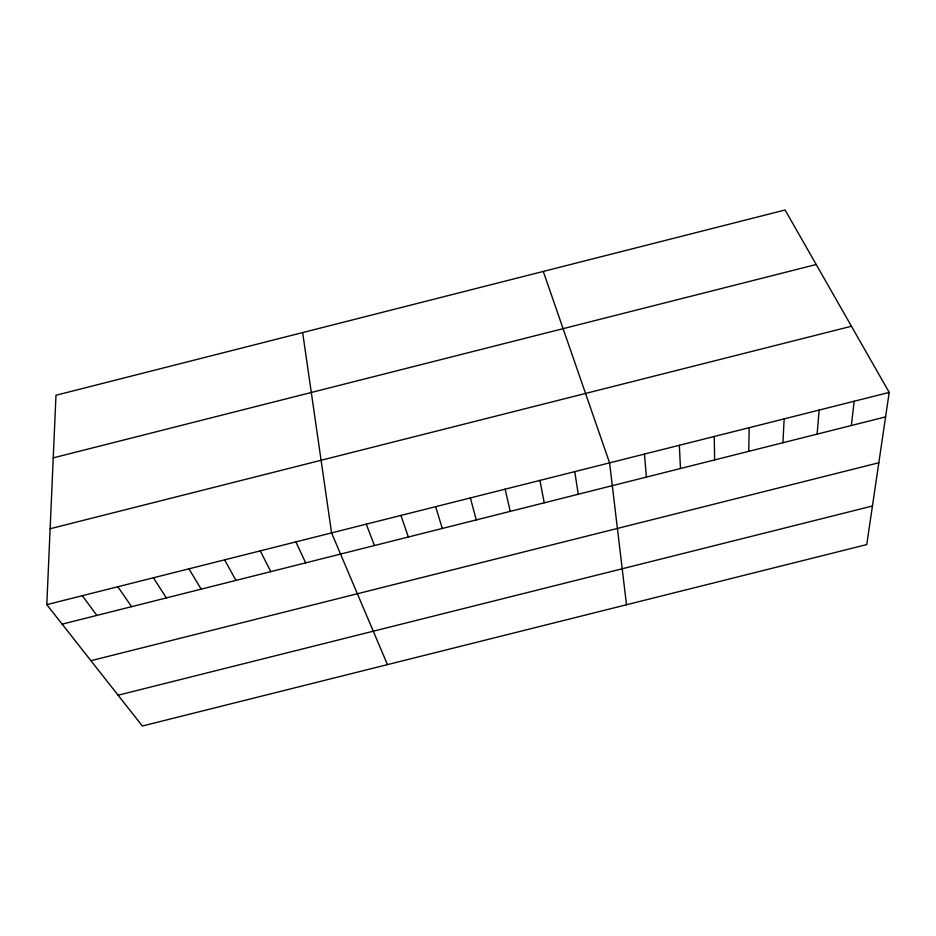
<?xml version="1.0" encoding="UTF-8"?>
<svg xmlns="http://www.w3.org/2000/svg" width="936" height="936" viewBox="0 0 936 936"><rect width="100%" height="100%" fill="white"/><g stroke="black" fill="none" stroke-linecap="round" stroke-linejoin="round"><path stroke-width="1.4" d="M748.753 451.339L749.198 427.693M46.8 604.644L55.984 395.249L785.093 209.992L889.2 392.418L866.748 544.588L142.354 726.008L46.8 604.644L889.2 392.418M782.929 442.74L784.157 418.883M817.128 434.128L819.152 410.062M851.35 425.517L854.158 401.24M53.235 457.88L816.204 264.514M50.134 528.746L851.444 326.255M62.15 624.148L885.585 416.894M90.944 660.699L878.822 462.758M118.111 695.202L872.446 506.013M82.309 595.705L96.864 615.408M117.842 586.743L131.602 606.668M153.399 577.793L166.374 597.917M188.978 568.831L201.158 589.165M224.593 559.857L235.966 580.402M260.231 550.871L270.808 571.627M295.893 541.885L305.674 562.852M387.445 664.63L331.578 532.9L302.656 332.572M366.245 524.172L374.447 545.548M543.278 271.44L609.593 462.864L626.5 604.761M400.936 515.432L408.353 537.007M435.649 506.68L442.283 528.466M470.387 497.929L476.248 519.925M505.147 489.177L510.225 511.372M539.943 480.402L544.225 502.807M574.751 471.639L578.261 494.243M644.459 454.077L646.39 477.103M679.337 445.29L680.484 468.515M714.262 436.492L714.613 459.927"/></g></svg>
